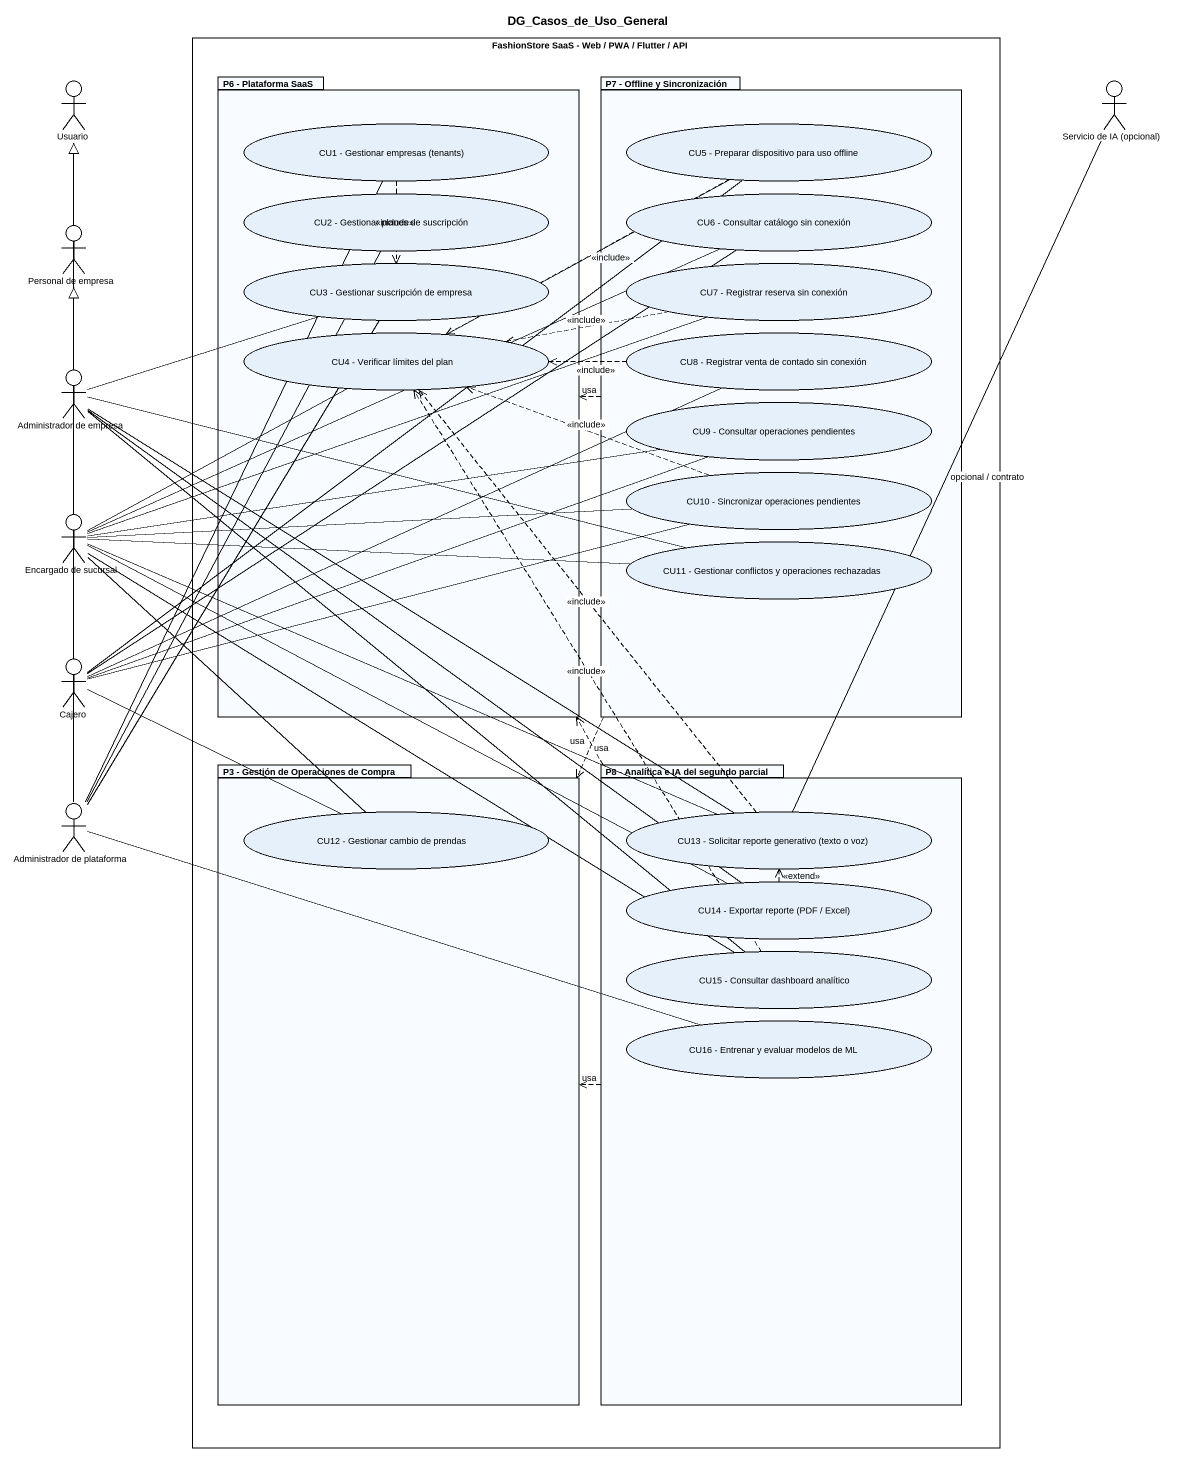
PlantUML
@startuml
title DG_Casos_de_Uso_General
rectangle "FashionStore SaaS - Web / PWA / Flutter / API" as FashionStore_SaaS_Web_PWA {
  package "P6 - Plataforma SaaS" as P6_Plataforma_SaaS {
    usecase "CU1 - Gestionar empresas (tenants)" as CU1_Gestionar_empresas
    usecase "CU2 - Gestionar planes de suscripción" as CU2_Gestionar_planes_de
    usecase "CU3 - Gestionar suscripción de empresa" as CU3_Gestionar_suscripción
    usecase "CU4 - Verificar límites del plan" as CU4_Verificar_límites_del
  }
  package "P7 - Offline y Sincronización" as P7_Offline_y_Sincronización {
    usecase "CU5 - Preparar dispositivo para uso offline" as CU5_Preparar_dispositivo
    usecase "CU6 - Consultar catálogo sin conexión" as CU6_Consultar_catálogo_sin
    usecase "CU7 - Registrar reserva sin conexión" as CU7_Registrar_reserva_sin
    usecase "CU8 - Registrar venta de contado sin conexión" as CU8_Registrar_venta_de
    usecase "CU9 - Consultar operaciones pendientes" as CU9_Consultar_operaciones
    usecase "CU10 - Sincronizar operaciones pendientes" as CU10_Sincronizar
    usecase "CU11 - Gestionar conflictos y operaciones rechazadas" as CU11_Gestionar_conflictos_y
  }
  package "P3 - Gestión de Operaciones de Compra" as P3_Gestión_de_Operaciones {
    usecase "CU12 - Gestionar cambio de prendas" as CU12_Gestionar_cambio_de
  }
  package "P8 - Analítica e IA del segundo parcial" as P8_Analítica_e_IA_del {
    usecase "CU13 - Solicitar reporte generativo (texto o voz)" as CU13_Solicitar_reporte
    usecase "CU14 - Exportar reporte (PDF / Excel)" as CU14_Exportar_reporte_PDF
    usecase "CU15 - Consultar dashboard analítico" as CU15_Consultar_dashboard
    usecase "CU16 - Entrenar y evaluar modelos de ML" as CU16_Entrenar_y_evaluar
  }
}
actor Usuario
actor "Servicio de IA (opcional)" as Servicio_de_IA_opcional
actor "Personal de empresa" as Personal_de_empresa
actor "Administrador de empresa" as Administrador_de_empresa
actor "Encargado de sucursal" as Encargado_de_sucursal
actor Cajero
actor "Administrador de plataforma" as Administrador_de_plataforma
P7_Offline_y_Sincronización .left.> P6_Plataforma_SaaS : usa
P7_Offline_y_Sincronización ..> P3_Gestión_de_Operaciones : usa
Servicio_de_IA_opcional -- CU13_Solicitar_reporte : opcional / contrato
CU1_Gestionar_empresas ..> CU3_Gestionar_suscripción : <<include>>
CU5_Preparar_dispositivo .left.> CU4_Verificar_límites_del : <<include>>
Personal_de_empresa -up-|> Usuario
CU7_Registrar_reserva_sin .left.> CU4_Verificar_límites_del : <<include>>
CU8_Registrar_venta_de .left.> CU4_Verificar_límites_del : <<include>>
Administrador_de_empresa -up-|> Personal_de_empresa
Administrador_de_empresa -right- CU3_Gestionar_suscripción
Administrador_de_empresa -right- CU11_Gestionar_conflictos_y
Administrador_de_empresa -- CU13_Solicitar_reporte
Administrador_de_empresa -- CU14_Exportar_reporte_PDF
Administrador_de_empresa -- CU15_Consultar_dashboard
CU10_Sincronizar .left.> CU4_Verificar_límites_del : <<include>>
Encargado_de_sucursal -right- CU5_Preparar_dispositivo
Encargado_de_sucursal -right- CU6_Consultar_catálogo_sin
Encargado_de_sucursal -up-|> Personal_de_empresa
Encargado_de_sucursal -right- CU7_Registrar_reserva_sin
Encargado_de_sucursal -right- CU9_Consultar_operaciones
Encargado_de_sucursal -right- CU10_Sincronizar
Encargado_de_sucursal -right- CU11_Gestionar_conflictos_y
Encargado_de_sucursal -- CU12_Gestionar_cambio_de
Encargado_de_sucursal -right- CU13_Solicitar_reporte
Encargado_de_sucursal -right- CU14_Exportar_reporte_PDF
Encargado_de_sucursal -right- CU15_Consultar_dashboard
Cajero -up- CU5_Preparar_dispositivo
Cajero -up- CU6_Consultar_catálogo_sin
Cajero -up-|> Personal_de_empresa
Cajero -right- CU8_Registrar_venta_de
Cajero -right- CU9_Consultar_operaciones
Cajero -right- CU10_Sincronizar
Cajero -right- CU12_Gestionar_cambio_de
P8_Analítica_e_IA_del .up.> P6_Plataforma_SaaS : usa
P8_Analítica_e_IA_del .left.> P3_Gestión_de_Operaciones : usa
Administrador_de_plataforma -up-|> Usuario
Administrador_de_plataforma -up- CU1_Gestionar_empresas
Administrador_de_plataforma -up- CU2_Gestionar_planes_de
Administrador_de_plataforma -up- CU3_Gestionar_suscripción
Administrador_de_plataforma -right- CU16_Entrenar_y_evaluar
CU13_Solicitar_reporte .up.> CU4_Verificar_límites_del : <<include>>
CU14_Exportar_reporte_PDF .up.> CU13_Solicitar_reporte : <<extend>>
CU15_Consultar_dashboard .up.> CU4_Verificar_límites_del : <<include>>
@enduml
